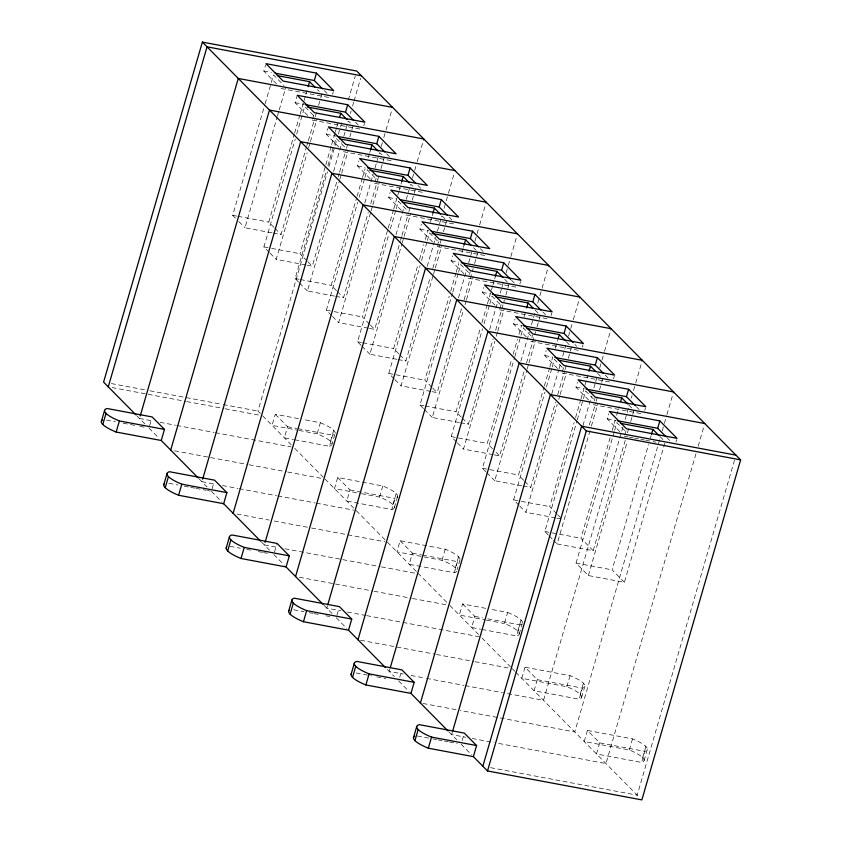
<?xml version="1.0" encoding="UTF-8"?>
<svg xmlns="http://www.w3.org/2000/svg" width="842" height="842" viewBox="0 0 842 842"><rect width="100%" height="100%" fill="white"/><g stroke="black" fill="none" stroke-linecap="round" stroke-linejoin="round"><path stroke-width="0.63" stroke-dasharray="4.21 3.16" d="M149.665 425.578L151.455 419.421M276.513 83.895L263.83 71.054L265.619 64.897M235.328 218.004L232.697 215.341L264.756 104.987M265.125 103.734L273.503 74.896L284.038 85.568M272.029 232.855L244.99 227.782L277.05 117.438M277.407 116.185L278.87 111.165M279.239 109.913L285.796 87.347M307.73 115.512L295.047 102.671L296.837 96.514M274.029 227.435L268.756 222.099L294.258 134.32M294.626 133.068L299.72 115.512M300.089 114.259L303.73 101.724M304.099 100.472L305.551 95.451M305.92 94.199L307.014 90.441M269.177 252.284L263.914 246.948L295.247 139.109M296.7 134.099L304.72 106.513L315.255 117.185M312.614 118.859L313.687 115.165M273.324 233.097L281.049 234.55L306.551 146.771M306.909 145.519L308.004 141.761M308.372 140.498L314.929 117.933M315.297 116.68L317.118 110.407M318.571 105.387L320.392 99.124M320.76 97.872L321.855 94.104M305.825 264.956L276.208 259.399L307.172 152.812M308.625 147.803L310.088 142.782M310.445 141.53L317.002 118.954M212.089 488.813L213.879 482.645M332.59 94.251L333.306 91.789M338.937 147.129L326.264 134.288L328.054 128.121M306.993 260.831L299.973 253.716L325.475 165.937M325.843 164.685L331.306 145.876M331.664 144.624L334.948 133.341M335.316 132.089L336.4 128.321M336.768 127.068L338.221 122.048M298.647 282.123L295.132 278.565L326.464 170.726M327.917 165.716L335.937 138.13L346.462 148.792M260.262 413.422L257.926 411.064L327.443 171.789M328.906 166.758L336.958 139.046M338.421 134.015L342.441 120.153M348.293 100.009L355.25 76.085M333.579 171.484L341.989 142.519M343.82 136.225L348.209 121.111M350.409 113.554L351.135 111.039M352.598 105.997L353.703 102.219M354.061 100.966L360.65 78.295M307.109 265.198L312.266 266.167L336.674 182.146M338.126 177.136L339.221 173.368M339.589 172.115L346.146 149.55M346.504 148.297L348.325 142.024M349.788 137.004L353.061 125.721M334.463 296.089L307.425 291.016L339.473 180.672M339.842 179.409L341.305 174.399M341.663 173.147L348.22 150.571M298.468 418.632L275.281 414.285L272.061 425.378L297.815 430.209M363.807 125.868L364.523 123.406M370.154 178.736L357.482 165.895L358.913 160.969M275.281 414.285L287.575 426.736L284.354 437.819L293.363 439.513M336.453 290.669L331.19 285.333L356.692 197.554M357.05 196.302L362.155 178.746M362.523 177.494L365.07 168.716M368.343 157.433L369.438 153.665M369.806 152.413L370.533 149.908M331.611 315.518L326.349 310.182L357.671 202.343M359.134 197.333L364.597 178.515M364.965 177.262L367.144 169.747L377.679 180.409M364.786 203.101L373.206 174.136M375.037 167.842L379.426 152.728M381.258 146.424L382.352 142.656M383.815 137.614L385.647 131.32M386.015 130.057L391.867 109.913M375.037 182.093L376.111 178.399M335.748 296.331L343.483 297.773L368.249 212.51M370.806 203.732L377.363 181.156M377.721 179.904L379.542 173.641M381.005 168.621L384.278 157.338M368.259 328.18L338.631 322.633L370.69 212.279M371.059 211.026L372.511 206.016M372.88 204.764L379.437 182.188M274.524 552.036L276.671 544.648M334.79 434.546L331.927 444.408A28.691 6.694 16.2 0 0 317.139 433.83L320.36 422.737L303.615 419.6M401.371 210.353L388.688 197.512L390.12 192.586M369.428 324.054L362.407 316.95L387.909 229.171M388.267 227.919L393.372 210.363M393.73 209.111L397.382 196.565M397.74 195.312L398.834 191.555M399.203 190.303L400.655 185.282M401.024 184.03L401.75 181.525M361.071 345.357L357.566 341.799L388.888 233.96M390.351 228.94L395.814 210.132M396.182 208.879L398.361 201.354L408.023 211.131M330.496 441.408L333.716 430.315M294.658 439.756L329.422 446.271L332.643 435.188A28.691 6.694 16.2 0 0 334.748 434.083M396.003 234.718L404.055 207.006M406.254 199.449L410.643 184.345M412.475 178.041L414.296 171.747M414.664 170.484L416.864 162.938M417.222 161.675L423.81 139.004M369.543 328.422L374.69 329.39L400.192 241.612M400.56 240.359L401.655 236.602M402.013 235.35L408.57 212.773M408.938 211.521L410.759 205.248M412.222 200.238L415.495 188.955M396.898 359.313L369.849 354.24L401.908 243.896M402.276 242.643L403.728 237.633M404.097 236.37L410.654 213.805M337.716 477.519L349.998 489.96L346.778 501.053L391.856 509.505L395.077 498.422A28.691 6.694 16.2 0 0 382.784 485.971L337.716 477.519L334.495 488.602L360.25 493.433M432.588 241.97L419.905 229.129L421.337 224.204M398.887 353.893L393.624 348.556L418.032 264.546M419.484 259.536L423.852 244.485M425.315 239.465L427.862 230.687M430.409 221.909L431.872 216.899M432.241 215.647L432.967 213.131M394.045 378.742L388.772 373.416L420.105 265.577M421.568 260.557L427.031 241.749M427.389 240.496L429.578 232.971L439.229 242.749M327.506 605.63L326.77 608.145L340.926 610.808M427.22 266.325L435.64 237.36M437.461 231.066L441.861 215.952M444.05 208.395L445.881 202.101M446.249 200.849L448.081 194.544M448.439 193.292L454.291 173.136M437.472 245.327L438.545 241.633M398.182 359.555L405.907 361.007L430.315 276.997M432.872 268.219L439.787 244.39M440.155 243.138L441.976 236.865M443.429 231.855L446.713 220.562M430.683 391.414L401.066 385.857L433.125 275.513M433.493 274.26L434.946 269.24M435.314 267.988L441.871 245.422M336.947 615.27L338.737 609.113M391.856 509.505A28.691 6.694 16.2 0 0 379.563 497.054L382.784 485.971M463.805 273.587L451.123 260.746L452.554 255.821M431.862 387.288L424.831 380.174L449.239 296.163M450.702 291.143L455.796 273.587M456.164 272.334L458.711 263.557M461.995 252.274L463.089 248.516M463.447 247.264L464.184 244.748M423.505 408.58L419.99 405.023L452.417 293.426M452.775 292.174L458.248 273.366M458.606 272.113L460.795 264.588L470.446 274.366M392.919 504.632L396.14 493.549M394.361 507.631L397.582 496.548M458.437 297.942L466.489 270.24M468.678 262.683L472.341 250.085M474.899 241.275L476.73 234.981M477.098 233.718L479.287 226.161M479.656 224.898L486.244 202.238M469.404 274.471L470.12 272.008M431.978 391.656L437.124 392.625L461.9 307.351M464.079 299.836L473.193 268.482M474.646 263.472L477.93 252.179M459.322 422.547L432.283 417.474L463.616 309.635M465.068 304.625L466.163 300.857M466.521 299.605L473.078 277.039M459.974 558.888A28.691 6.694 16.2 0 0 445.218 549.205L400.139 540.743L396.919 551.836L441.997 560.288A28.691 6.694 16.2 0 1 456.753 569.971M495.012 305.204L482.34 292.363L483.771 287.427M400.139 540.743L412.433 553.194L409.212 564.277L454.291 572.739A28.691 6.694 16.2 0 0 456.796 570.865M461.321 417.127L456.048 411.791L480.456 327.78M481.919 322.76L487.013 305.204M487.381 303.951L491.023 291.416M491.391 290.164L492.486 286.396M492.844 285.143L494.307 280.123M494.664 278.87L495.391 276.365M456.469 441.976L451.207 436.64L482.54 328.801M483.992 323.791L489.455 304.983M489.823 303.73L492.012 296.205L501.664 305.983M389.941 668.864L389.204 671.379L403.35 674.032M489.655 329.559L497.706 301.857M500.264 293.037L501.727 288.006M502.095 286.743L503.558 281.702M506.116 272.892L507.947 266.588M508.315 265.335L510.505 257.778M510.873 256.515L516.725 236.37M499.906 308.551L501.337 303.625M460.616 422.789L468.341 424.242L493.117 338.968M495.664 330.19L504.411 300.099M505.863 295.079L509.147 283.796M493.117 454.648L463.5 449.091L494.822 341.252M496.285 336.232L497.38 332.474M497.738 331.222L504.295 308.646M399.74 677.263L401.529 671.106M519.882 283.943L520.598 281.481M441.997 560.288L445.218 549.205M526.229 336.811L513.557 323.97L514.988 319.044M492.528 448.744L487.265 443.408L511.673 359.397M513.136 354.377L517.504 339.326M518.956 334.316L521.514 325.538M524.061 316.76L525.513 311.74M485.929 471.815L482.424 468.257L514.483 357.913M514.841 356.661L520.672 336.6M521.04 335.337L523.219 327.822L532.881 337.6M455.354 567.866L458.574 556.773M454.291 572.739L457.511 561.646A28.691 6.694 16.2 0 0 460.016 559.772L457.153 569.634M520.872 361.176L529.281 332.211M531.481 324.654L534.775 313.319M537.701 303.246L539.522 296.952M539.89 295.689L541.722 289.395M542.09 288.132L548.668 265.462M531.828 337.705L532.554 335.242M494.401 454.89L499.559 455.848L523.966 371.838M526.513 363.06L535.617 331.716M537.08 326.696L540.353 315.413M521.756 485.781L494.707 480.708L526.766 370.354M527.134 369.101L528.597 364.091M528.955 362.839L535.512 340.263M485.75 608.324L462.574 603.977L459.353 615.06L485.108 619.891M551.1 315.561L551.815 313.098M557.446 368.428L544.774 355.587L546.205 350.661M462.574 603.977L474.867 616.428L471.646 627.511L480.656 629.206M523.745 480.35L518.483 475.025L543.985 387.246M544.342 385.994L549.447 368.438M549.815 367.186L552.72 357.155M555.278 348.377L557.825 339.6M518.904 505.211L513.641 499.874L544.963 392.035M546.426 387.015L551.889 368.207M552.257 366.954L554.436 359.429L564.098 369.217M452.365 732.087L451.638 734.613L465.784 737.266M551.721 394.045L558.667 370.122M559.035 368.859L560.13 365.081M562.698 356.271L565.982 344.936M568.55 336.116L570.381 329.822M570.739 328.559L572.939 321.012M573.307 319.75L579.528 298.342M562.33 371.785L563.761 366.859M523.04 486.023L530.776 487.465L555.541 402.202M557.73 394.677L564.656 370.848M565.014 369.596L566.834 363.323M568.297 358.313L571.571 347.03M555.552 517.872L525.924 512.315L557.257 404.486M558.709 399.466L559.804 395.708M560.172 394.445L566.361 373.132M462.174 740.497L463.963 734.34M582.317 347.178L583.032 344.704M522.04 623.775A28.691 6.694 16.2 0 1 519.935 624.88L516.714 635.963A28.691 6.694 16.2 0 0 504.432 623.522L507.652 612.429L490.907 609.292M588.663 400.045L575.981 387.204L577.412 382.279M556.72 513.746L549.7 506.631L574.107 422.621M575.56 417.611L580.664 400.055M581.022 398.803L584.674 386.257M585.032 385.005L587.948 374.974M548.363 535.049L544.848 531.491L576.907 421.137M577.275 419.884L583.106 399.824M583.464 398.571L585.653 391.046L595.315 400.824M517.788 631.09L521.009 620.007M519.219 634.089L522.082 624.238M582.938 425.663L591.347 396.698M593.905 387.888L595.368 382.847M595.736 381.584L597.199 376.553M599.767 367.733L601.588 361.439M601.956 360.176L604.156 352.619M604.514 351.367L611.103 328.696M594.263 400.939L594.978 398.477M589.305 425.042L595.862 402.465M596.231 401.213L598.052 394.94M599.504 389.93L601.335 383.657M601.693 382.405L602.788 378.637M625.259 440.355L593.2 550.7L557.141 543.932L591.021 427.315M591.389 426.063L597.946 403.497M525.008 667.211L521.787 678.294L566.855 686.746A28.691 6.694 16.2 0 1 579.149 699.197L582.369 688.103A28.691 6.694 16.2 0 0 570.076 675.663L525.008 667.211L537.291 679.652L582.369 688.103M613.534 378.784L614.25 376.321M619.88 431.662L607.198 418.821L608.629 413.896M537.291 679.652L534.07 690.745L579.149 699.197M593.2 550.7L580.917 538.248L610.418 436.682M612.239 430.409L615.155 420.379M616.618 415.369L619.165 406.591M664.854 443.124L624.417 582.317L588.358 575.549L576.065 563.098L614.323 431.441M614.681 430.188L616.87 422.663L626.522 432.441M622.933 427.052L543.532 700.323L503.663 692.85M625.122 419.495L628.416 408.16M631.342 398.087L632.079 395.572M633.542 390.53L635.363 384.236M635.731 382.973L642.32 360.313M624.764 435.019L626.195 430.083M627.448 432.83L629.269 426.557M630.721 421.547L634.005 410.254M588.358 575.549L627.343 441.376M644.751 410.401L645.467 407.938M566.855 686.746L570.076 675.663M624.417 582.317L612.123 569.866L648.561 444.471M650.382 438.198L651.108 435.693M580.212 694.324L583.432 683.241M581.654 697.323L584.874 686.241M659.633 439.777L574.749 731.94L460.29 710.469M662.191 430.967L664.022 424.673M664.391 423.41L666.58 415.853M666.948 414.59L673.537 391.93M587.432 730.435L584.211 741.528L629.29 749.98A28.691 6.694 16.2 0 1 641.572 762.42L644.804 751.338A28.691 6.694 16.2 0 0 632.51 738.887L587.432 730.435L599.725 742.886L644.804 751.338M675.958 442.018L676.673 439.556M599.725 742.886L596.504 753.969L641.572 762.42M695.966 453.764L605.966 763.557L495.359 742.812M698.165 446.207L704.017 426.063M629.29 749.98L632.51 738.887M642.646 757.558L645.867 746.465M644.088 760.558L647.309 749.464M734.498 460.195L637.183 795.174L490.57 767.672M263.83 71.054L271.408 72.475M281.039 88.484L328.99 97.472M295.047 102.671L303.878 104.324M312.256 120.09L362.734 129.563M326.264 134.288L336.358 136.183M343.473 151.707L393.951 161.18M357.482 165.895L365.049 167.316M374.679 183.324L425.168 192.797M388.688 197.512L396.266 198.933M405.897 214.942L456.385 224.414M419.905 229.129L428.746 230.792M437.114 246.559L487.592 256.021M232.697 215.341L236.56 216.057M237.854 216.299L268.756 222.099M451.123 260.746L458.701 262.167M468.331 278.176L518.809 287.638M263.914 246.948L270.356 248.158M271.64 248.401L299.973 253.716M482.34 292.363L489.907 293.784M499.548 309.782L550.026 319.255M295.132 278.565L298.994 279.291M300.278 279.533L331.19 285.333M513.557 323.97L522.387 325.633M530.755 341.399L581.243 350.872M326.349 310.182L332.79 311.393M334.074 311.635L362.407 316.95M544.774 355.587L552.341 357.008M561.972 373.017L612.46 382.489M357.566 341.799L361.428 342.526M362.713 342.768L393.624 348.556M575.981 387.204L583.559 388.625M593.189 404.634L643.677 414.096M388.772 373.416L424.831 380.174M607.198 418.821L616.039 420.474M624.406 436.251L628.195 436.956M629.458 437.198L633.237 437.903M634.5 438.135L639.552 439.082M640.815 439.324L644.604 440.029M645.856 440.271L655.96 442.166M419.99 405.023L423.852 405.749M425.147 405.991L456.048 411.791M451.207 436.64L487.265 443.408M111.312 383.563L144.75 389.835M149.897 390.793L221.92 404.307M223.204 404.549L257.926 411.064M112.123 387.573L146.845 394.077M148.139 394.319L185.429 401.318M186.714 401.56L224.014 408.549M225.298 408.791L260.031 415.306M287.575 426.736L296.584 428.42M297.879 428.662L332.643 435.188M299.11 430.441L317.139 433.83M482.424 468.257L518.483 475.025M139.477 418.463L152.339 420.874M160.064 422.316L175.494 425.21M176.778 425.452L214.078 432.451M215.363 432.693L291.237 446.923M106.45 420.074L115.459 421.768M123.185 423.21L134.783 425.389M139.93 426.357L146.371 427.557M513.641 499.874L520.072 501.085M521.366 501.327L549.7 506.631M556.836 518.114L561.982 519.082M174.557 450.796L209.279 457.311M210.563 457.553L247.864 464.542M249.148 464.784L286.448 471.783M287.732 472.025L322.454 478.54M349.998 489.96L395.077 498.422M361.534 493.675L379.563 497.054M544.848 531.491L580.917 538.248M201.912 481.687L216.057 484.339M222.488 485.55L237.928 488.444M239.212 488.686L276.502 495.675M277.797 495.917L315.087 502.916M316.371 503.158L353.672 510.157M168.874 483.297L177.894 484.992M184.335 486.202L189.482 487.171M190.766 487.413L194.639 488.128M195.923 488.371L206.227 490.307M207.511 490.549L210.09 491.033M576.065 563.098L612.123 569.866M236.981 514.03L269.135 520.061M274.281 521.019L310.298 527.776M311.582 528.018L384.889 541.764M412.433 553.194L421.453 554.889M422.737 555.131L457.511 561.646M264.346 544.921L278.492 547.574M284.922 548.774L341.505 559.393M342.799 559.635L380.089 566.624M381.373 566.866L418.674 573.865L447.134 602.693M230.024 546.29L240.328 548.226M246.759 549.426L250.621 550.152M258.357 551.605L262.22 552.331M263.504 552.573L267.367 553.299M299.415 577.254L334.137 583.769M335.432 584.011L372.722 591.01M374.006 591.252L411.306 598.241M412.591 598.483L447.323 604.998M474.867 616.428L482.592 617.87M487.739 618.838L519.935 624.88M486.402 620.133L504.432 623.522M481.94 629.448L516.714 635.963M347.346 612.008L365.354 615.386M366.638 615.628L481.108 637.099M293.742 609.766L304.046 611.692M309.193 612.66L313.056 613.386M314.34 613.629L318.202 614.355M325.938 615.797L329.801 616.523M360.565 640.246L435.156 654.234M436.44 654.476L473.741 661.475M475.025 661.717L509.747 668.232M411.064 675.484L425.21 678.136M426.505 678.378L463.795 685.367M465.089 685.609L502.379 692.608M356.166 672.99L371.627 675.894M376.774 676.863L385.794 678.547M422.989 703.48L459.006 710.227M472.215 738.466L494.075 742.57M417.316 735.982L431.483 738.634M432.767 738.876L436.63 739.602M437.914 739.844L443.071 740.813M444.355 741.055L448.218 741.781M449.512 742.023L457.238 743.465M324.275 90.61L326.991 93.367M355.492 122.227L358.208 124.974M386.71 153.844L389.425 156.591M417.916 185.461L420.642 188.208M449.133 217.068L451.849 219.825M480.35 248.685L483.066 251.442M511.568 280.302L514.283 283.049M542.785 311.919L545.5 314.666M574.907 344.452L576.717 346.283M605.209 375.143L607.935 377.9M636.426 406.76L639.141 409.517M666.738 437.461L670.358 441.124M317.466 89.662L319.213 91.441M348.672 121.28L350.43 123.058M379.889 152.897L381.647 154.665M411.107 184.503L412.864 186.282M442.324 216.12L444.955 218.794M473.541 247.737L476.172 250.4M504.747 279.355L507.389 282.017M535.091 310.077L538.606 313.634M566.308 341.694L569.813 345.252M597.525 373.311L601.03 376.869M628.732 404.918L632.247 408.475M659.949 436.535L663.464 440.092M274.902 228.319L281.049 234.55M307.877 261.715L312.266 266.167M337.337 291.553L343.483 297.773M370.301 324.949L374.69 329.39M399.761 354.787L405.907 361.007M432.735 388.173L437.124 392.625M462.195 418.011L468.341 424.242M496.043 452.301L499.559 455.848M524.629 481.245L530.776 487.465M557.593 514.641L561.109 518.198M238.844 221.562L244.99 227.782M270.061 253.179L276.208 259.399M299.52 283.017L307.425 291.016M332.495 316.403L338.631 322.633M361.955 346.241L369.849 354.24M394.919 379.637L401.066 385.857M424.379 409.475L432.283 417.474M457.353 442.871L463.5 449.091M486.813 472.699L494.707 480.708M519.777 506.095L525.924 512.315M549.247 535.933L552.752 539.49M553.636 540.375L557.141 543.932M262.599 415.79L291.237 444.787M294.732 448.333L323.191 477.161M325.033 479.024L353.661 508.021M356.24 510.631L385.625 540.385M387.457 542.248L416.958 572.118M449.891 605.482L478.53 634.479M482.024 638.026L510.484 666.853M512.325 668.706L514.904 671.327M515.757 672.2L639.52 797.532M136.73 415.674L145.508 424.557M148.95 428.041L158.601 437.819M199.154 478.898L207.069 486.918M211.374 491.275L221.909 501.937M261.588 542.132L269.503 550.142M273.808 554.499L284.343 565.171M324.023 605.356L331.937 613.376M336.232 617.733L346.767 628.406M387.373 669.516L394.361 676.61M398.666 680.967L409.201 691.629M448.881 731.824L456.796 739.834M461.1 744.191L471.636 754.864M507.652 612.429A28.691 6.694 16.2 0 1 522.44 623.006M331.527 445.165A28.691 6.694 16.2 0 1 329.422 446.271M320.36 422.737A28.691 6.694 16.2 0 1 335.148 433.314"/><path stroke-width="1.26" d="M414.759 736.213A28.691 6.694 16.2 0 0 428.315 748.191L473.383 756.642L487.518 770.956L641.857 799.9L740.634 459.89L356.713 71.044L202.375 42.1L103.598 382.11L135.815 414.738M108.271 386.846L207.048 46.826L361.386 75.78M101.366 421.463L104.587 410.37M102.808 424.463L106.029 413.369M161.232 440.492L116.164 432.041L119.385 420.947A28.691 6.694 16.2 0 1 107.092 408.507L152.17 416.958L164.453 429.399L161.232 440.492L198.238 477.972M140.214 415.937L238.265 78.443L392.593 107.387M170.694 450.07L269.482 110.06L423.81 139.004M163.801 484.687L167.021 473.604M165.232 487.686L168.453 476.604M223.667 503.716L178.588 495.264L181.809 484.182A28.691 6.694 16.2 0 1 169.526 471.731L214.594 480.182L226.887 492.633L223.667 503.716L260.673 541.196M308.098 86.673L309.561 81.663L277.365 75.622M322.465 88.778L314.319 80.527L316.466 73.128L265.977 63.666L283.186 81.085L333.664 90.557L316.466 73.128M202.648 479.172L300.699 141.677L455.027 170.621M339.684 117.038L340.778 113.27L307.288 106.997M353.682 120.395L345.525 112.133L347.672 104.745L297.194 95.283L314.403 112.702L364.881 122.174L347.672 104.745M233.129 513.304L331.906 173.294L486.244 202.238M226.224 547.921L229.445 536.828M227.666 550.921L230.887 539.838M286.091 566.95L241.023 558.499L244.243 547.405A28.691 6.694 16.2 0 1 231.95 534.965L277.029 543.416L289.322 555.867L286.091 566.95L323.096 604.43M370.533 149.908L371.996 144.887L339.8 138.856M384.899 152.002L376.742 143.75L378.889 136.362L328.412 126.889L345.62 144.319L396.098 153.791L378.889 136.362M265.072 542.406L363.123 204.901L517.462 233.855M401.75 181.525L403.202 176.504L369.722 170.221M416.106 183.619L407.96 175.368L410.107 167.979L359.629 158.506L376.827 175.936L427.315 185.398L410.107 167.979M295.563 576.538L394.34 236.518L548.668 265.462M288.659 611.155L291.879 600.062M290.101 614.155L293.321 603.061M348.525 630.184L303.457 621.722L306.677 610.639A28.691 6.694 16.2 0 1 294.384 598.188L339.463 606.65L351.745 619.091L348.525 630.184L385.531 667.664M432.967 213.131L434.419 208.121L402.223 202.08M447.323 215.236L439.177 206.985L441.324 199.596L390.846 190.124L408.044 207.553L458.532 217.015L441.324 199.596M327.875 604.367L425.557 268.135L579.885 297.079M464.184 244.748L465.637 239.738L432.156 233.455M478.54 246.853L470.394 238.602L472.541 231.203L422.053 221.741L439.261 239.16L489.739 248.632L472.541 231.203M357.987 639.762L456.774 299.752L611.103 328.696M351.082 674.379L354.314 663.296M352.524 677.378L355.745 666.296M410.959 693.408L365.881 684.956L369.101 673.874A28.691 6.694 16.2 0 1 356.819 661.423L401.887 669.874L414.18 682.325L410.959 693.408L447.965 730.888M495.391 276.365L496.854 271.345L464.658 265.314M510.662 279.386L501.611 270.208L503.758 262.82L453.27 253.358L470.478 270.777L520.956 280.249L503.758 262.82M390.299 667.601L487.992 331.369L642.32 360.313M526.608 307.983L528.071 302.962L495.875 296.931M540.974 310.088L532.818 301.825L534.965 294.437L484.487 284.964L501.695 302.394L552.173 311.866L534.965 294.437M420.421 702.996L519.198 362.976L673.537 391.93M413.517 737.613L416.737 726.52M414.959 740.613L418.179 729.519M428.315 748.191L431.536 737.097A28.691 6.694 16.2 0 1 419.242 724.657L464.321 733.108L476.604 745.549L473.383 756.642M558.193 338.347L559.288 334.579L527.092 328.538M573.097 342.61L564.035 333.443L566.182 326.054L515.704 316.581L532.912 334.011L583.39 343.473L566.182 326.054M452.733 730.835L550.415 394.593L704.754 423.537M589.042 371.206L590.495 366.196L558.299 360.155M603.398 373.311L595.252 365.06L597.399 357.671L546.921 348.199L564.119 365.628L614.607 375.09L597.399 357.671M482.845 766.22L581.633 426.21L735.961 455.154M487.518 770.956L586.306 430.936L202.375 42.1M620.617 401.571L621.712 397.813L589.516 391.772M635.521 405.844L626.469 396.677L628.616 389.278L578.128 379.816L595.336 397.235L645.825 406.707L628.616 389.278M651.476 434.44L652.929 429.431L620.733 423.389M665.833 436.545L657.686 428.294L659.833 420.895L609.345 411.433L626.553 428.852L677.031 438.324L659.833 420.895M275.187 73.18L314.319 80.527M305.141 104.566L345.525 112.133M337.621 136.415L376.742 143.75M367.575 167.79L407.96 175.368M400.055 199.649L439.177 206.985M431.262 231.255L470.394 238.602M461.216 262.641L501.611 270.208M492.433 294.258L532.818 301.825M523.65 325.865L564.035 333.443M554.867 357.482L595.252 365.06M586.085 389.099L626.469 396.677M617.302 420.716L657.686 428.294M586.306 430.936L740.634 459.89M119.385 420.947L164.453 429.399M181.809 484.182L226.887 492.633M244.243 547.405L289.322 555.867M306.677 610.639L351.745 619.091M369.101 673.874L414.18 682.325M431.536 737.097L476.604 745.549M309.561 81.663L314.824 86.989M340.778 113.27L346.925 119.501M371.996 144.887L378.132 151.118M403.202 176.504L409.349 182.725M434.419 208.121L440.566 214.342M465.637 239.738L470.899 245.075M496.854 271.345L503 277.576M528.071 302.962L533.333 308.298M559.288 334.579L565.424 340.8M590.495 366.196L595.768 371.532M621.712 397.813L627.858 404.034M652.929 429.431L659.076 435.651M365.881 684.956A28.691 6.694 16.2 0 1 351.493 673.611M303.457 621.722A28.691 6.694 16.2 0 1 289.059 610.387M241.023 558.499A28.691 6.694 16.2 0 1 226.624 547.153M178.588 495.264A28.691 6.694 16.2 0 1 164.201 483.918M116.164 432.041A28.691 6.694 16.2 0 1 102.608 420.063"/></g></svg>
